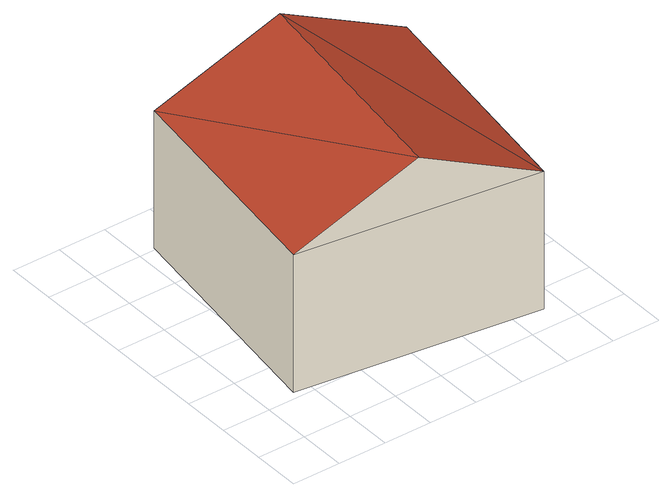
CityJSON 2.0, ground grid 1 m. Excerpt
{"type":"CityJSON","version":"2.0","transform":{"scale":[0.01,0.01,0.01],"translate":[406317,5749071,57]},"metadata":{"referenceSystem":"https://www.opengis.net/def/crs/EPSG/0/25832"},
"CityObjects":{
"building1":{"type":"Building","attributes":{"Gemeindeschluessel":"05515000","Geometrietyp2DReferenz":"3000","function":"51009_1610","roofType":"3100","measuredHeight":4.13},"geometry":[{"type":"Solid","lod":"2","boundaries":[[[[0,1,2,3]],[[4,5,1,0]],[[6,7,5,4]],[[3,2,7,6]],[[0,8,4]],[[6,9,3]],[[0,3,9]],[[9,8,0]],[[8,9,6]],[[6,4,8]],[[1,5,7,2]]]],"semantics":{"surfaces":[{"type":"WallSurface"},{"type":"RoofSurface"},{"type":"GroundSurface"}],"values":[[0,0,0,0,0,0,1,1,1,1,2]]}}]}
},
"vertices":[
[563,49,331],[563,49,37],[635,536,37],[635,536,331],[66,117,331],[66,117,37],[134,605,331],[134,605,37],[315,83,450],[384,571,450]
]}
